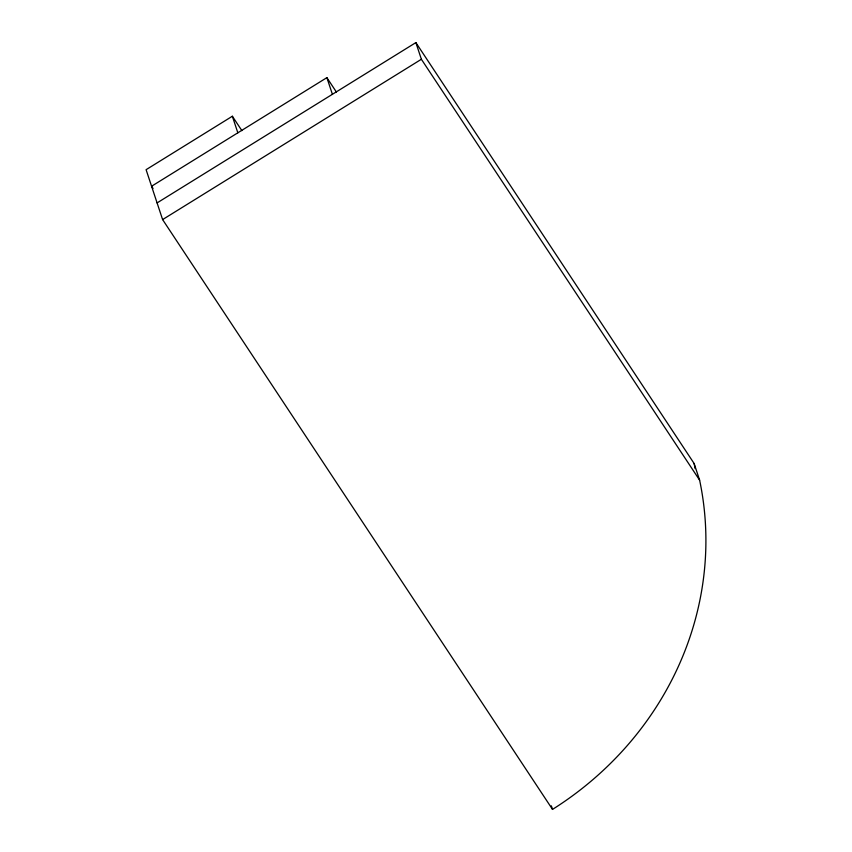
<?xml version="1.0" encoding="UTF-8"?>
<svg xmlns="http://www.w3.org/2000/svg" width="852" height="852" viewBox="0 0 852 852"><rect width="100%" height="100%" fill="white"/><g stroke="black" fill="none" stroke-linecap="round" stroke-linejoin="round"><path stroke-width="1.28" d="M241.883 130.644L232.362 116.245L146.097 169.686L162.604 219.582L552.511 809.4A328.638 309.01 -18.3 0 0 699.62 480.155L694.114 463.488L415.872 42.6L157.088 202.914M336.402 92.048L326.88 77.649L151.581 186.247L153.04 188.462M162.604 219.582L421.378 59.267L415.872 42.6M421.378 59.267L699.62 480.155M326.88 77.649L332.397 94.316M551.329 805.832L552.511 809.4M232.362 116.245L237.836 132.805M694.114 463.488A328.638 309.01 -18.3 0 1 695.136 468.579"/></g></svg>
